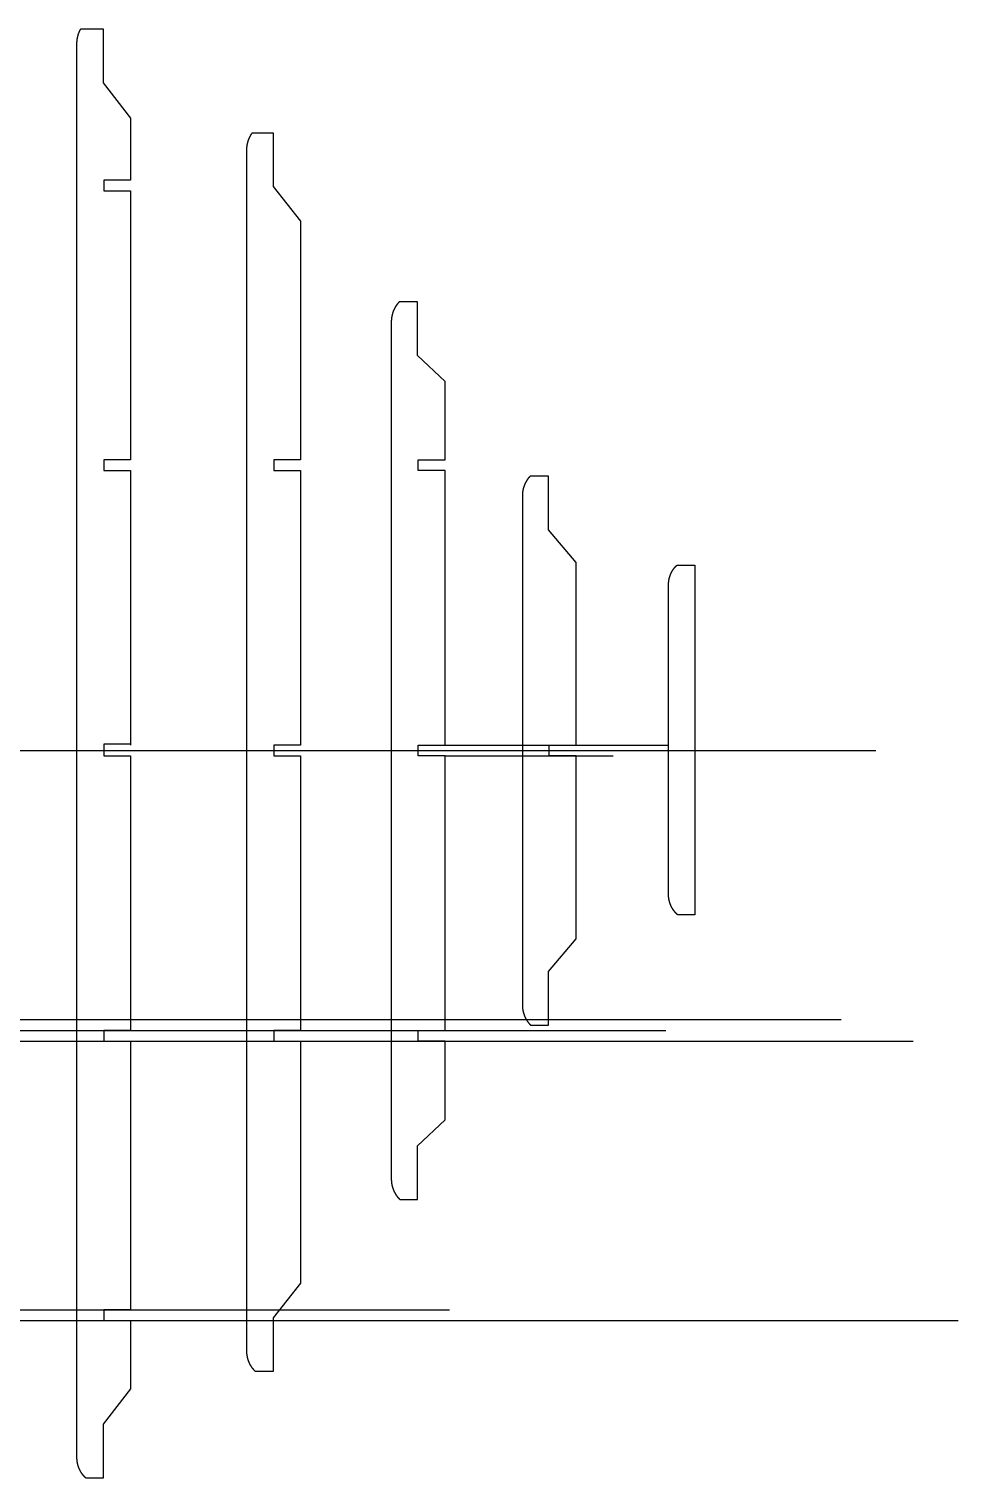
# Model space of a CAD drawing. Header units: inches. Extents: x -1514 to 1282, y -2074 to 286.
# Drawn here: x 418.3 to 452.9, y 61.8 to 115.7 of the extents above; entities that cross this region are included whole.
import ezdxf

# ---------------------------------------------------------------- set-up
doc = ezdxf.new("R2010")
doc.units = ezdxf.units.IN
doc.header["$LTSCALE"] = 0.1
doc.header["$MEASUREMENT"] = 0

msp = doc.modelspace()

# ---------------------------------------------------------------- linework, layer by layer
at = {"color": 3}
for p, q in [((433.82026, 89.04524), (442.14129, 89.04524)), ((433.82026, 88.64524), (440.08049, 88.64524)), ((369.80497, 78.83099), (448.56981, 78.83099)), ((349.78398, 78.43101), (442.04386, 78.43101)), ((349.78398, 78.03101), (451.25003, 78.03101)), ((359.30759, 68.03099), (433.98611, 68.03099)), ((359.30759, 67.63098), (452.92044, 67.63098))]:
    msp.add_line(p, q, dxfattribs=at)
msp.add_line((342.01311, 88.84523), (449.85803, 88.84523))
at = {"color": 7, "linetype": 'Continuous', "lineweight": 25}
msp.add_lwpolyline([(422.11729, 89.07487), (421.11729, 89.07487), (421.11729, 88.64524), (422.11729, 88.64524), (422.11729, 78.431), (421.11729, 78.431), (421.11729, 78.031), (422.11729, 78.031), (422.11729, 68.031), (421.11729, 68.031), (421.11729, 67.631), (422.11729, 67.631), (422.11729, 67.3999), (422.11729, 67.1688), (422.11729, 66.93771), (422.11729, 66.70661), (422.11729, 66.47552), (422.11729, 66.24442), (422.11729, 66.01333), (422.11729, 65.78223), (422.11729, 65.55113), (422.11729, 65.32004), (422.11729, 65.08894), (421.09726, 63.77667), (421.09726, 61.77667), (420.44888, 61.77667), (420.44641, 61.77892), (420.44394, 61.78119), (420.44148, 61.78347), (420.43903, 61.78576), (420.43659, 61.78805), (420.43415, 61.79036), (420.43172, 61.79268), (420.4293, 61.795), (420.42689, 61.79733), (420.42448, 61.79967), (420.42208, 61.80203), (420.41969, 61.80439), (420.41731, 61.80675), (420.41493, 61.80913), (420.41257, 61.81152), (420.41021, 61.81391), (420.40785, 61.81632), (420.40551, 61.81873), (420.40318, 61.82115), (420.40085, 61.82358), (420.39853, 61.82602), (420.39622, 61.82846), (420.39391, 61.83092), (420.39162, 61.83338), (420.38933, 61.83585), (420.38705, 61.83833), (420.38478, 61.84082), (420.38252, 61.84331), (420.38026, 61.84582), (420.37802, 61.84833), (420.37578, 61.85085), (420.37355, 61.85337), (420.37133, 61.85591), (420.36911, 61.85845), (420.36691, 61.861), (420.36471, 61.86356), (420.36253, 61.86613), (420.36035, 61.8687), (420.35818, 61.87128), (420.35601, 61.87387), (420.35386, 61.87647), (420.35172, 61.87907), (420.34958, 61.88168), (420.34745, 61.8843), (420.34533, 61.88693), (420.34322, 61.88956), (420.34112, 61.8922), (420.33903, 61.89485), (420.33695, 61.8975), (420.33487, 61.90016), (420.33281, 61.90283), (420.33075, 61.9055), (420.3287, 61.90819), (420.32666, 61.91087), (420.32463, 61.91357), (420.32261, 61.91627), (420.3206, 61.91898), (420.3186, 61.9217), (420.3166, 61.92442), (420.31462, 61.92715), (420.31264, 61.92988), (420.31068, 61.93262), (420.30872, 61.93537), (420.30677, 61.93813), (420.30484, 61.94089), (420.30291, 61.94365), (420.30099, 61.94643), (420.29908, 61.9492), (420.29718, 61.95199), (420.29529, 61.95478), (420.2934, 61.95758), (420.29153, 61.96038), (420.28967, 61.96319), (420.28782, 61.966), (420.28597, 61.96882), (420.28414, 61.97165), (420.28232, 61.97448), (420.2805, 61.97732), (420.2787, 61.98016), (420.2769, 61.98301), (420.27512, 61.98586), (420.27334, 61.98872), (420.27158, 61.99159), (420.26982, 61.99446), (420.26808, 61.99733), (420.26634, 62.00022), (420.26462, 62.0031), (420.2629, 62.00599), (420.26119, 62.00889), (420.2595, 62.01179), (420.25781, 62.01469), (420.25614, 62.01761), (420.25447, 62.02052), (420.25282, 62.02344), (420.25117, 62.02637), (420.24954, 62.0293), (420.24791, 62.03223), (420.2463, 62.03517), (420.2447, 62.03812), (420.2431, 62.04106), (420.24152, 62.04402), (420.23995, 62.04698), (420.23838, 62.04995), (420.23683, 62.05292), (420.23528, 62.0559), (420.23374, 62.05888), (420.23222, 62.06187), (420.2307, 62.06487), (420.22919, 62.06787), (420.22769, 62.07088), (420.22621, 62.07389), (420.22473, 62.07691), (420.22326, 62.07994), (420.2218, 62.08297), (420.22035, 62.086), (420.21891, 62.08904), (420.21748, 62.09209), (420.21606, 62.09514), (420.21465, 62.09819), (420.21325, 62.10125), (420.21185, 62.10432), (420.21047, 62.10739), (420.2091, 62.11046), (420.20774, 62.11355), (420.20639, 62.11663), (420.20504, 62.11972), (420.20371, 62.12282), (420.20239, 62.12592), (420.20108, 62.12902), (420.19977, 62.13213), (420.19848, 62.13524), (420.1972, 62.13836), (420.19592, 62.14148), (420.19466, 62.14461), (420.1934, 62.14774), (420.19216, 62.15087), (420.19093, 62.15401), (420.1897, 62.15716), (420.18849, 62.16031), (420.18728, 62.16346), (420.18609, 62.16661), (420.18491, 62.16977), (420.18373, 62.17294), (420.18257, 62.1761), (420.18141, 62.17928), (420.18027, 62.18245), (420.17914, 62.18563), (420.17801, 62.18881), (420.1769, 62.192), (420.17579, 62.19519), (420.1747, 62.19838), (420.17362, 62.20158), (420.17254, 62.20478), (420.17148, 62.20798), (420.17043, 62.21119), (420.16938, 62.2144), (420.16835, 62.21761), (420.16733, 62.22083), (420.16631, 62.22405), (420.16531, 62.22727), (420.16432, 62.2305), (420.16334, 62.23373), (420.16237, 62.23696), (420.1614, 62.24019), (420.16045, 62.24343), (420.15951, 62.24667), (420.15858, 62.24991), (420.15766, 62.25316), (420.15675, 62.25641), (420.15585, 62.25966), (420.15496, 62.26291), (420.15408, 62.26617), (420.15321, 62.26943), (420.15235, 62.27269), (420.1515, 62.27595), (420.15066, 62.27921), (420.14984, 62.28248), (420.14902, 62.28575), (420.14821, 62.28902), (420.14742, 62.2923), (420.14663, 62.29557), (420.14585, 62.29885), (420.14509, 62.30213), (420.14433, 62.30541), (420.14359, 62.30869), (420.14285, 62.31198), (420.14213, 62.31526), (420.14142, 62.31855), (420.14072, 62.32184), (420.14002, 62.32513), (420.13934, 62.32843), (420.13867, 62.33172), (420.13801, 62.33502), (420.13736, 62.33831), (420.13672, 62.34161), (420.13609, 62.34491), (420.13548, 62.34821), (420.13487, 62.35152), (420.13427, 62.35482), (420.13369, 62.35812), (420.13311, 62.36143), (420.13254, 62.36474), (420.13198, 62.36808), (420.13144, 62.37142), (420.1309, 62.37476), (420.13037, 62.37811), (420.12985, 62.38145), (420.12934, 62.3848), (420.12885, 62.38815), (420.12836, 62.3915), (420.12788, 62.39486), (420.12742, 62.39822), (420.12696, 62.40157), (420.12652, 62.40493), (420.12609, 62.40829), (420.12566, 62.41166), (420.12525, 62.41502), (420.12485, 62.41839), (420.12445, 62.42175), (420.12407, 62.42512), (420.1237, 62.42849), (420.12334, 62.43186), (420.12299, 62.43524), (420.12265, 62.43861), (420.12232, 62.44198), (420.122, 62.44536), (420.12169, 62.44874), (420.12139, 62.45211), (420.1211, 62.45549), (420.12083, 62.45887), (420.12056, 62.46225), (420.1203, 62.46563), (420.12006, 62.46902), (420.11982, 62.4724), (420.1196, 62.47578), (420.11938, 62.47917), (420.11918, 62.48255), (420.11898, 62.48593), (420.1188, 62.48932), (420.11863, 62.49271), (420.11847, 62.49609), (420.11831, 62.49948), (420.11817, 62.50286), (420.11804, 62.50625), (420.11792, 62.50964), (420.11781, 62.51302), (420.11771, 62.51641), (420.11762, 62.5198), (420.11754, 62.52319), (420.11748, 62.52657), (420.11742, 62.52996), (420.11737, 62.53335), (420.11733, 62.53673), (420.11731, 62.54012), (420.11729, 62.5435), (420.11729, 62.54689), (420.11729, 115.14356), (420.1173, 115.14794), (420.11732, 115.15233), (420.11737, 115.15671), (420.11743, 115.16109), (420.11751, 115.16548), (420.11761, 115.16987), (420.11773, 115.17425), (420.11786, 115.17864), (420.11801, 115.18303), (420.11818, 115.18742), (420.11837, 115.19181), (420.11857, 115.1962), (420.11879, 115.20059), (420.11904, 115.20498), (420.11929, 115.20937), (420.11957, 115.21376), (420.11986, 115.21815), (420.12017, 115.22254), (420.1205, 115.22693), (420.12085, 115.23132), (420.12121, 115.23571), (420.1216, 115.2401), (420.122, 115.24448), (420.12241, 115.24887), (420.12285, 115.25325), (420.1233, 115.25764), (420.12377, 115.26202), (420.12426, 115.2664), (420.12477, 115.27078), (420.12529, 115.27515), (420.12583, 115.27953), (420.12639, 115.2839), (420.12697, 115.28827), (420.12756, 115.29264), (420.12817, 115.29701), (420.1288, 115.30138), (420.12945, 115.30574), (420.13011, 115.3101), (420.13079, 115.31446), (420.13149, 115.31881), (420.13221, 115.32316), (420.13294, 115.32751), (420.13369, 115.33186), (420.13446, 115.3362), (420.13525, 115.34054), (420.13606, 115.34487), (420.13688, 115.34921), (420.13772, 115.35353), (420.13857, 115.35786), (420.13945, 115.36218), (420.14034, 115.3665), (420.14125, 115.37081), (420.14217, 115.37512), (420.14312, 115.37942), (420.14408, 115.38372), (420.14506, 115.38802), (420.14605, 115.39231), (420.14707, 115.3966), (420.1481, 115.40088), (420.14915, 115.40516), (420.15021, 115.40943), (420.15129, 115.4137), (420.15239, 115.41796), (420.15351, 115.42221), (420.15465, 115.42646), (420.1558, 115.43071), (420.15697, 115.43495), (420.15815, 115.43918), (420.15936, 115.44341), (420.16058, 115.44763), (420.16182, 115.45185), (420.16307, 115.45605), (420.16435, 115.46026), (420.16564, 115.46445), (420.16694, 115.46864), (420.16827, 115.47283), (420.16961, 115.477), (420.17097, 115.48117), (420.17235, 115.48534), (420.17374, 115.48949), (420.17515, 115.49364), (420.17586, 115.49571), (420.17658, 115.4978), (420.17804, 115.50197), (420.17952, 115.50614), (420.18102, 115.5103), (420.18253, 115.51446), (420.18406, 115.51861), (420.18561, 115.52276), (420.18717, 115.5269), (420.18876, 115.53103), (420.19036, 115.53516), (420.19198, 115.53928), (420.19361, 115.5434), (420.19527, 115.5475), (420.19694, 115.55161), (420.19863, 115.5557), (420.20034, 115.55979), (420.20206, 115.56387), (420.2038, 115.56794), (420.20556, 115.57201), (420.20734, 115.57607), (420.20913, 115.58012), (420.21094, 115.58417), (420.21277, 115.5882), (420.21462, 115.59223), (420.21648, 115.59625), (420.21836, 115.60027), (420.22026, 115.60427), (420.22217, 115.60827), (420.2241, 115.61226), (420.22605, 115.61624), (420.22801, 115.62021), (420.22999, 115.62417), (420.23199, 115.62812), (420.23401, 115.63207), (420.23604, 115.636), (420.23809, 115.63993), (420.24015, 115.64385), (420.24223, 115.64776), (420.24433, 115.65165), (420.24645, 115.65554), (420.24858, 115.65942), (420.25072, 115.66329), (420.25289, 115.66715), (420.25507, 115.671), (420.25727, 115.67484), (420.25948, 115.67866), (420.26171, 115.68248), (421.09726, 115.68248), (421.09726, 113.68248), (422.11729, 112.3702), (422.11729, 110.05948), (421.11729, 110.05948), (421.11729, 109.65948), (422.11729, 109.65948), (422.11729, 99.65948), (421.11729, 99.65948), (421.11729, 99.25948), (422.11729, 99.25948), (422.11729, 89.04524)], dxfattribs=at)
for points in [[(428.44172, 88.64524), (428.44172, 78.431), (427.44172, 78.431), (427.44172, 78.031), (428.44172, 78.031), (428.44172, 69.0292), (427.42168, 67.73651), (427.42168, 65.73651), (426.76728, 65.73651), (426.76483, 65.7388), (426.76239, 65.74109), (426.75996, 65.74339), (426.75754, 65.7457), (426.75512, 65.74802), (426.75271, 65.75035), (426.75031, 65.75269), (426.74792, 65.75504), (426.74553, 65.7574), (426.74316, 65.75976), (426.74079, 65.76214), (426.73843, 65.76452), (426.73607, 65.76692), (426.73373, 65.76932), (426.73139, 65.77173), (426.72906, 65.77415), (426.72673, 65.77657), (426.72442, 65.77901), (426.72211, 65.78145), (426.71982, 65.78391), (426.71753, 65.78637), (426.71524, 65.78884), (426.71297, 65.79131), (426.71071, 65.7938), (426.70845, 65.79629), (426.7062, 65.79879), (426.70396, 65.8013), (426.70173, 65.80382), (426.6995, 65.80635), (426.69729, 65.80888), (426.69508, 65.81142), (426.69288, 65.81397), (426.69069, 65.81653), (426.68851, 65.8191), (426.68633, 65.82167), (426.68417, 65.82425), (426.68201, 65.82684), (426.67986, 65.82943), (426.67772, 65.83204), (426.67559, 65.83465), (426.67347, 65.83726), (426.67136, 65.83989), (426.66925, 65.84252), (426.66716, 65.84516), (426.66507, 65.84781), (426.66299, 65.85046), (426.66092, 65.85312), (426.65886, 65.85579), (426.65681, 65.85847), (426.65477, 65.86115), (426.65273, 65.86384), (426.65071, 65.86653), (426.64869, 65.86923), (426.64668, 65.87194), (426.64469, 65.87466), (426.6427, 65.87738), (426.64072, 65.88011), (426.63875, 65.88284), (426.63678, 65.88558), (426.63483, 65.88833), (426.63289, 65.89109), (426.63095, 65.89385), (426.62903, 65.89661), (426.62711, 65.89939), (426.62521, 65.90216), (426.62331, 65.90495), (426.62142, 65.90774), (426.61955, 65.91054), (426.61768, 65.91334), (426.61582, 65.91615), (426.61397, 65.91896), (426.61213, 65.92179), (426.6103, 65.92461), (426.60848, 65.92744), (426.60667, 65.93028), (426.60486, 65.93312), (426.60307, 65.93597), (426.60129, 65.93883), (426.59952, 65.94169), (426.59775, 65.94455), (426.596, 65.94742), (426.59426, 65.9503), (426.59252, 65.95318), (426.5908, 65.95606), (426.58909, 65.95896), (426.58738, 65.96185), (426.58569, 65.96475), (426.584, 65.96766), (426.58233, 65.97057), (426.58067, 65.97349), (426.57901, 65.97641), (426.57737, 65.97933), (426.57573, 65.98226), (426.57411, 65.9852), (426.5725, 65.98814), (426.57089, 65.99108), (426.5693, 65.99403), (426.56772, 65.99698), (426.56614, 65.99994), (426.56458, 66.0029), (426.56303, 66.00587), (426.56149, 66.00884), (426.55995, 66.01182), (426.55843, 66.01481), (426.55691, 66.0178), (426.55541, 66.0208), (426.55391, 66.0238), (426.55242, 66.02681), (426.55095, 66.02982), (426.54948, 66.03284), (426.54802, 66.03587), (426.54657, 66.0389), (426.54513, 66.04193), (426.5437, 66.04497), (426.54228, 66.04802), (426.54087, 66.05107), (426.53947, 66.05412), (426.53808, 66.05718), (426.5367, 66.06025), (426.53533, 66.06332), (426.53397, 66.0664), (426.53262, 66.06948), (426.53127, 66.07256), (426.52994, 66.07565), (426.52862, 66.07875), (426.5273, 66.08185), (426.526, 66.08495), (426.52471, 66.08806), (426.52342, 66.09117), (426.52215, 66.09429), (426.52088, 66.09741), (426.51963, 66.10054), (426.51838, 66.10367), (426.51715, 66.1068), (426.51592, 66.10994), (426.51471, 66.11308), (426.5135, 66.11623), (426.5123, 66.11938), (426.51112, 66.12253), (426.50994, 66.12569), (426.50877, 66.12886), (426.50762, 66.13202), (426.50647, 66.13519), (426.50533, 66.13837), (426.5042, 66.14155), (426.50309, 66.14473), (426.50198, 66.14791), (426.50088, 66.1511), (426.49979, 66.15429), (426.49872, 66.15749), (426.49765, 66.16069), (426.49659, 66.16389), (426.49554, 66.1671), (426.4945, 66.1703), (426.49347, 66.17352), (426.49246, 66.17673), (426.49145, 66.17995), (426.49045, 66.18317), (426.48946, 66.1864), (426.48848, 66.18962), (426.48751, 66.19285), (426.48656, 66.19609), (426.48561, 66.19932), (426.48467, 66.20256), (426.48374, 66.2058), (426.48282, 66.20905), (426.48192, 66.21229), (426.48102, 66.21554), (426.48013, 66.2188), (426.47925, 66.22205), (426.47838, 66.22531), (426.47753, 66.22857), (426.47668, 66.23183), (426.47584, 66.23509), (426.47501, 66.23836), (426.4742, 66.24162), (426.47339, 66.2449), (426.47259, 66.24817), (426.47181, 66.25144), (426.47103, 66.25472), (426.47026, 66.258), (426.46951, 66.26128), (426.46876, 66.26456), (426.46803, 66.26784), (426.4673, 66.27113), (426.46659, 66.27442), (426.46588, 66.2777), (426.46519, 66.28099), (426.4645, 66.28429), (426.46383, 66.28758), (426.46317, 66.29087), (426.46251, 66.29417), (426.46187, 66.29747), (426.46124, 66.30077), (426.46061, 66.30407), (426.46, 66.30737), (426.4594, 66.31067), (426.45881, 66.31397), (426.45823, 66.31728), (426.45765, 66.32058), (426.45709, 66.32389), (426.45654, 66.3272), (426.456, 66.33051), (426.45547, 66.33384), (426.45495, 66.33719), (426.45443, 66.34053), (426.45393, 66.34388), (426.45343, 66.34722), (426.45295, 66.35057), (426.45248, 66.35392), (426.45202, 66.35728), (426.45156, 66.36063), (426.45112, 66.36399), (426.45069, 66.36735), (426.45026, 66.37071), (426.44985, 66.37407), (426.44945, 66.37743), (426.44906, 66.38079), (426.44868, 66.38416), (426.44831, 66.38753), (426.44795, 66.39089), (426.44759, 66.39426), (426.44725, 66.39763), (426.44692, 66.40101), (426.4466, 66.40438), (426.44629, 66.40775), (426.44599, 66.41113), (426.4457, 66.4145), (426.44542, 66.41788), (426.44515, 66.42125), (426.44489, 66.42463), (426.44464, 66.42801), (426.44441, 66.43139), (426.44418, 66.43477), (426.44396, 66.43815), (426.44375, 66.44153), (426.44355, 66.44491), (426.44336, 66.4483), (426.44319, 66.45168), (426.44302, 66.45506), (426.44286, 66.45845), (426.44271, 66.46183), (426.44258, 66.46521), (426.44245, 66.4686), (426.44233, 66.47198), (426.44222, 66.47537), (426.44213, 66.47875), (426.44204, 66.48213), (426.44197, 66.48552), (426.4419, 66.4889), (426.44184, 66.49229), (426.4418, 66.49567), (426.44176, 66.49905), (426.44174, 66.50244), (426.44172, 66.50582), (426.44172, 66.5092), (426.44172, 111.18125), (426.44173, 111.18656), (426.44177, 111.19188), (426.44183, 111.1972), (426.44192, 111.20252), (426.44204, 111.20784), (426.44218, 111.21316), (426.44234, 111.21848), (426.44253, 111.22381), (426.44275, 111.22913), (426.44299, 111.23445), (426.44326, 111.23978), (426.44355, 111.24511), (426.44387, 111.25043), (426.44422, 111.25576), (426.44459, 111.26108), (426.44498, 111.26641), (426.4454, 111.27173), (426.44585, 111.27705), (426.44632, 111.28237), (426.44681, 111.28769), (426.44733, 111.29301), (426.44788, 111.29833), (426.44845, 111.30364), (426.44905, 111.30896), (426.44968, 111.31427), (426.45032, 111.31958), (426.451, 111.32488), (426.4517, 111.33018), (426.45242, 111.33548), (426.45317, 111.34078), (426.45394, 111.34607), (426.45474, 111.35136), (426.45557, 111.35665), (426.45642, 111.36193), (426.4573, 111.36721), (426.4582, 111.37248), (426.45912, 111.37775), (426.46007, 111.38301), (426.46105, 111.38827), (426.46205, 111.39352), (426.46308, 111.39877), (426.46413, 111.40402), (426.46521, 111.40925), (426.46631, 111.41449), (426.46744, 111.41971), (426.46859, 111.42493), (426.46977, 111.43014), (426.47097, 111.43535), (426.4722, 111.44055), (426.47345, 111.44574), (426.47473, 111.45093), (426.47603, 111.45611), (426.47736, 111.46128), (426.47871, 111.46644), (426.48009, 111.47159), (426.48149, 111.47674), (426.48292, 111.48188), (426.48437, 111.48701), (426.48585, 111.49213), (426.48735, 111.49725), (426.48888, 111.50235), (426.49043, 111.50744), (426.49201, 111.51253), (426.49361, 111.51761), (426.49524, 111.52267), (426.49689, 111.52773), (426.49857, 111.53277), (426.50027, 111.53781), (426.502, 111.54283), (426.50376, 111.54787), (426.50554, 111.55289), (426.50735, 111.55791), (426.50919, 111.56291), (426.51105, 111.56792), (426.51294, 111.57291), (426.51485, 111.57789), (426.51679, 111.58287), (426.51876, 111.58784), (426.52075, 111.5928), (426.52277, 111.59775), (426.52481, 111.60269), (426.52688, 111.60763), (426.52897, 111.61255), (426.53109, 111.61746), (426.53324, 111.62237), (426.53541, 111.62726), (426.5376, 111.63214), (426.53982, 111.63702), (426.54207, 111.64188), (426.54434, 111.64673), (426.54663, 111.65157), (426.54895, 111.6564), (426.5513, 111.66122), (426.55367, 111.66602), (426.55606, 111.67082), (426.55848, 111.6756), (426.56092, 111.68037), (426.56339, 111.68512), (426.56588, 111.68987), (426.56839, 111.6946), (426.57093, 111.69932), (426.5735, 111.70402), (426.57609, 111.70871), (426.5787, 111.71339), (426.58133, 111.71805), (426.58399, 111.7227), (426.58668, 111.72734), (426.58938, 111.73196), (426.59211, 111.73656), (426.59487, 111.74115), (426.59764, 111.74573), (426.60045, 111.75029), (426.60327, 111.75483), (426.60612, 111.75936), (426.60899, 111.76387), (426.61188, 111.76837), (426.6148, 111.77285), (426.61774, 111.77731), (426.6207, 111.78176), (426.62369, 111.78619), (426.6267, 111.7906), (426.62973, 111.795), (426.63278, 111.79937), (426.63586, 111.80373), (426.63895, 111.80807), (426.64208, 111.8124), (426.64522, 111.8167), (426.64838, 111.82099), (427.42168, 111.82099), (427.42168, 109.82099), (428.44172, 108.5283), (428.44172, 99.65948), (427.44172, 99.65948), (427.44172, 99.25948), (428.44172, 99.25948), (428.44172, 89.04524), (427.44172, 89.04524), (427.44172, 88.64524)], [(432.82026, 88.64524), (432.82026, 89.04524), (433.82026, 89.04524), (433.82026, 99.25948), (432.82026, 99.25948), (432.82026, 99.65948), (433.82026, 99.65948), (433.82026, 102.5735), (432.8002, 103.53082), (432.8002, 105.53082), (432.11814, 105.53082), (432.11588, 105.52855), (432.11363, 105.52627), (432.11139, 105.52398), (432.10915, 105.52168), (432.10693, 105.51938), (432.10471, 105.51707), (432.10249, 105.51475), (432.10029, 105.51242), (432.09809, 105.51008), (432.0959, 105.50774), (432.09372, 105.50538), (432.09154, 105.50302), (432.08937, 105.50065), (432.08721, 105.49828), (432.08506, 105.49589), (432.08292, 105.4935), (432.08078, 105.4911), (432.07865, 105.4887), (432.07653, 105.48628), (432.07441, 105.48386), (432.0723, 105.48143), (432.07021, 105.47899), (432.06811, 105.47655), (432.06603, 105.4741), (432.06395, 105.47164), (432.06189, 105.46918), (432.05983, 105.4667), (432.05777, 105.46422), (432.05573, 105.46174), (432.05369, 105.45924), (432.05166, 105.45674), (432.04964, 105.45423), (432.04763, 105.45172), (432.04563, 105.4492), (432.04363, 105.44667), (432.04164, 105.44413), (432.03966, 105.44159), (432.03769, 105.43904), (432.03572, 105.43649), (432.03377, 105.43393), (432.03182, 105.43136), (432.02988, 105.42878), (432.02795, 105.4262), (432.02602, 105.42361), (432.02411, 105.42102), (432.0222, 105.41842), (432.0203, 105.41581), (432.01841, 105.4132), (432.01653, 105.41058), (432.01465, 105.40796), (432.01279, 105.40533), (432.01093, 105.40269), (432.00908, 105.40005), (432.00724, 105.3974), (432.00541, 105.39474), (432.00358, 105.39208), (432.00177, 105.38942), (431.99996, 105.38675), (431.99816, 105.38407), (431.99637, 105.38139), (431.99459, 105.3787), (431.99282, 105.376), (431.99106, 105.3733), (431.9893, 105.3706), (431.98755, 105.36789), (431.98582, 105.36517), (431.98409, 105.36245), (431.98237, 105.35972), (431.98065, 105.35699), (431.97895, 105.35425), (431.97726, 105.35151), (431.97557, 105.34876), (431.9739, 105.34601), (431.97223, 105.34325), (431.97057, 105.34049), (431.96892, 105.33772), (431.96728, 105.33495), (431.96565, 105.33217), (431.96402, 105.32939), (431.96241, 105.3266), (431.9608, 105.32381), (431.95921, 105.32102), (431.95762, 105.31822), (431.95604, 105.31541), (431.95447, 105.3126), (431.95291, 105.30979), (431.95136, 105.30697), (431.94982, 105.30415), (431.94829, 105.30132), (431.94677, 105.29849), (431.94525, 105.29565), (431.94375, 105.29281), (431.94225, 105.28997), (431.94077, 105.28712), (431.93929, 105.28427), (431.93782, 105.28141), (431.93636, 105.27855), (431.93492, 105.27569), (431.93348, 105.27282), (431.93205, 105.26995), (431.93063, 105.26707), (431.92922, 105.26419), (431.92781, 105.26131), (431.92642, 105.25842), (431.92504, 105.25553), (431.92367, 105.25264), (431.9223, 105.24974), (431.92095, 105.24683), (431.9196, 105.24392), (431.91826, 105.24101), (431.91693, 105.23808), (431.91561, 105.23516), (431.9143, 105.23223), (431.91299, 105.22929), (431.9117, 105.22635), (431.91041, 105.22341), (431.90914, 105.22046), (431.90787, 105.21751), (431.90661, 105.21455), (431.90536, 105.21159), (431.90412, 105.20862), (431.90289, 105.20565), (431.90045, 105.1997), (431.89805, 105.19373), (431.89568, 105.18774), (431.89335, 105.18174), (431.89106, 105.17572), (431.8888, 105.16969), (431.88658, 105.16364), (431.88439, 105.15757), (431.88224, 105.1515), (431.88012, 105.1454), (431.87805, 105.1393), (431.876, 105.13318), (431.874, 105.12705), (431.87203, 105.12091), (431.8701, 105.11475), (431.8682, 105.10858), (431.86634, 105.1024), (431.86452, 105.09621), (431.86273, 105.09001), (431.86098, 105.0838), (431.85926, 105.07758), (431.85758, 105.07135), (431.85594, 105.0651), (431.85434, 105.05885), (431.85277, 105.05259), (431.85124, 105.04633), (431.84975, 105.04005), (431.84829, 105.03377), (431.84687, 105.02748), (431.84548, 105.02118), (431.84414, 105.01487), (431.84283, 105.00856), (431.84156, 105.00224), (431.84032, 104.99592), (431.83912, 104.98959), (431.83796, 104.98326), (431.83684, 104.97692), (431.83575, 104.97058), (431.8347, 104.96423), (431.83369, 104.95788), (431.83272, 104.95153), (431.83178, 104.94517), (431.83088, 104.93881), (431.83002, 104.93245), (431.82919, 104.92609), (431.82879, 104.9229), (431.8284, 104.91968), (431.82764, 104.91324), (431.82692, 104.9068), (431.82624, 104.90036), (431.82559, 104.8939), (431.82498, 104.88745), (431.82441, 104.88099), (431.82388, 104.87452), (431.82338, 104.86806), (431.82292, 104.86159), (431.82249, 104.85511), (431.8221, 104.84864), (431.82175, 104.84216), (431.82144, 104.83568), (431.82116, 104.8292), (431.82092, 104.82272), (431.82072, 104.81624), (431.82056, 104.80976), (431.82043, 104.80328), (431.82034, 104.79679), (431.82028, 104.79031), (431.82026, 104.78383), (431.82026, 72.90662), (431.82027, 72.90327), (431.82028, 72.89992), (431.82031, 72.89657), (431.82034, 72.89322), (431.82038, 72.88987), (431.82044, 72.88652), (431.8205, 72.88317), (431.82058, 72.87982), (431.82066, 72.87647), (431.82075, 72.87312), (431.82086, 72.86977), (431.82097, 72.86642), (431.82109, 72.86307), (431.82123, 72.85972), (431.82137, 72.85637), (431.82152, 72.85302), (431.82169, 72.84967), (431.82186, 72.84632), (431.82204, 72.84297), (431.82223, 72.83963), (431.82244, 72.83628), (431.82265, 72.83293), (431.82287, 72.82959), (431.8231, 72.82624), (431.82334, 72.82289), (431.82359, 72.81955), (431.82386, 72.81621), (431.82413, 72.81286), (431.82441, 72.80952), (431.8247, 72.80618), (431.825, 72.80284), (431.82531, 72.7995), (431.82563, 72.79616), (431.82596, 72.79283), (431.8263, 72.78949), (431.82666, 72.78616), (431.82702, 72.78282), (431.82739, 72.77949), (431.82777, 72.77616), (431.82816, 72.77283), (431.82856, 72.7695), (431.82897, 72.76618), (431.82939, 72.76285), (431.82982, 72.75953), (431.83026, 72.75621), (431.83071, 72.75288), (431.83117, 72.74957), (431.83164, 72.74625), (431.83212, 72.74293), (431.8326, 72.73962), (431.8331, 72.73631), (431.83336, 72.73465), (431.83361, 72.73301), (431.83413, 72.72973), (431.83465, 72.72645), (431.83519, 72.72317), (431.83573, 72.7199), (431.83629, 72.71662), (431.83685, 72.71335), (431.83743, 72.71007), (431.83801, 72.7068), (431.83861, 72.70353), (431.83921, 72.70026), (431.83983, 72.69699), (431.84045, 72.69373), (431.84109, 72.69046), (431.84173, 72.68719), (431.84239, 72.68393), (431.84306, 72.68067), (431.84373, 72.67741), (431.84442, 72.67415), (431.84511, 72.67089), (431.84582, 72.66764), (431.84653, 72.66438), (431.84726, 72.66113), (431.84799, 72.65788), (431.84874, 72.65463), (431.8495, 72.65138), (431.85026, 72.64814), (431.85104, 72.64489), (431.85182, 72.64165), (431.85262, 72.63841), (431.85342, 72.63518), (431.85424, 72.63194), (431.85506, 72.62871), (431.8559, 72.62548), (431.85674, 72.62225), (431.85759, 72.61903), (431.85846, 72.6158), (431.85933, 72.61258), (431.86022, 72.60936), (431.86111, 72.60615), (431.86201, 72.60293), (431.86293, 72.59972), (431.86385, 72.59652), (431.86478, 72.59331), (431.86573, 72.59011), (431.86668, 72.58691), (431.86764, 72.58371), (431.86861, 72.58052), (431.8696, 72.57733), (431.87059, 72.57414), (431.87159, 72.57095), (431.8726, 72.56777), (431.87362, 72.56459), (431.87465, 72.56142), (431.87569, 72.55824), (431.87674, 72.55508), (431.8778, 72.55191), (431.87887, 72.54875), (431.87995, 72.54559), (431.88104, 72.54243), (431.88214, 72.53928), (431.88325, 72.53613), (431.88437, 72.53299), (431.88549, 72.52985), (431.88663, 72.52671), (431.88778, 72.52358), (431.88894, 72.52045), (431.8901, 72.51732), (431.89128, 72.5142), (431.89246, 72.51108), (431.89366, 72.50797), (431.89486, 72.50486), (431.89608, 72.50176), (431.8973, 72.49865), (431.89854, 72.49556), (431.89978, 72.49246), (431.90103, 72.48937), (431.90229, 72.48629), (431.90357, 72.48321), (431.90485, 72.48014), (431.90614, 72.47706), (431.90744, 72.474), (431.90875, 72.47094), (431.91007, 72.46788), (431.9114, 72.46483), (431.91274, 72.46178), (431.91409, 72.45874), (431.91544, 72.4557), (431.91681, 72.45266), (431.91819, 72.44964), (431.91957, 72.44661), (431.92097, 72.44359), (431.92237, 72.44058), (431.92379, 72.43757), (431.92521, 72.43457), (431.92665, 72.43157), (431.92809, 72.42858), (431.92954, 72.42559), (431.931, 72.42261), (431.93247, 72.41963), (431.93395, 72.41666), (431.93544, 72.4137), (431.93694, 72.41074), (431.93845, 72.40779), (431.93997, 72.40484), (431.94149, 72.4019), (431.94303, 72.39896), (431.94458, 72.39602), (431.94614, 72.39309), (431.9477, 72.39017), (431.94928, 72.38725), (431.95087, 72.38433), (431.95247, 72.38142), (431.95407, 72.37851), (431.95569, 72.37561), (431.95732, 72.37271), (431.95896, 72.36982), (431.9606, 72.36693), (431.96226, 72.36405), (431.96393, 72.36117), (431.9656, 72.35829), (431.96729, 72.35542), (431.96899, 72.35256), (431.97069, 72.3497), (431.97241, 72.34685), (431.97413, 72.344), (431.97587, 72.34115), (431.97761, 72.33832), (431.97937, 72.33548), (431.98113, 72.33266), (431.9829, 72.32983), (431.98468, 72.32702), (431.98648, 72.32421), (431.98828, 72.3214), (431.99009, 72.3186), (431.99191, 72.31581), (431.99374, 72.31302), (431.99558, 72.31024), (431.99742, 72.30746), (431.99928, 72.30469), (432.00115, 72.30193), (432.00302, 72.29917), (432.00491, 72.29641), (432.0068, 72.29367), (432.00871, 72.29093), (432.01062, 72.28819), (432.01254, 72.28546), (432.01447, 72.28274), (432.01641, 72.28003), (432.01836, 72.27732), (432.02032, 72.27462), (432.02228, 72.27192), (432.02426, 72.26923), (432.02624, 72.26655), (432.02824, 72.26387), (432.03024, 72.2612), (432.03225, 72.25854), (432.03427, 72.25588), (432.0363, 72.25323), (432.03834, 72.25059), (432.04038, 72.24796), (432.04244, 72.24533), (432.0445, 72.24271), (432.04657, 72.24009), (432.04865, 72.23749), (432.05074, 72.23489), (432.05284, 72.23229), (432.05495, 72.22971), (432.05706, 72.22713), (432.05919, 72.22456), (432.06132, 72.222), (432.06346, 72.21944), (432.06561, 72.21689), (432.06777, 72.21435), (432.06993, 72.21182), (432.07211, 72.2093), (432.07429, 72.20678), (432.07648, 72.20427), (432.07868, 72.20177), (432.08088, 72.19927), (432.0831, 72.19679), (432.08532, 72.19431), (432.08755, 72.19184), (432.08979, 72.18938), (432.09204, 72.18693), (432.0943, 72.18448), (432.09656, 72.18204), (432.09883, 72.17962), (432.10111, 72.1772), (432.1034, 72.17478), (432.1057, 72.17238), (432.108, 72.16999), (432.11031, 72.1676), (432.11263, 72.16522), (432.11496, 72.16285), (432.11729, 72.16049), (432.11964, 72.15814), (432.12199, 72.1558), (432.12435, 72.15346), (432.12671, 72.15114), (432.12908, 72.14882), (432.13147, 72.14652), (432.13386, 72.14422), (432.13625, 72.14193), (432.13866, 72.13965), (432.8002, 72.13965), (432.8002, 74.13965), (433.82026, 75.09697), (433.82026, 78.031), (432.82026, 78.031), (432.82026, 78.431), (433.82026, 78.431), (433.82026, 88.64524)], [(438.69957, 88.64523), (437.69957, 88.64523), (437.69957, 89.04524), (438.69957, 89.04523), (438.69957, 95.83601), (437.67943, 97.04868), (437.67943, 99.04868), (436.99258, 99.04868), (436.99036, 99.04644), (436.98814, 99.04418), (436.98593, 99.04191), (436.98373, 99.03964), (436.98153, 99.03736), (436.97935, 99.03507), (436.97717, 99.03277), (436.97499, 99.03047), (436.97283, 99.02815), (436.97067, 99.02583), (436.96852, 99.0235), (436.96638, 99.02117), (436.96424, 99.01882), (436.96211, 99.01647), (436.95999, 99.01411), (436.95788, 99.01175), (436.95577, 99.00937), (436.95367, 99.00699), (436.95158, 99.0046), (436.9495, 99.00221), (436.94742, 98.9998), (436.94536, 98.99739), (436.94329, 98.99497), (436.94124, 98.99255), (436.9392, 98.99011), (436.93716, 98.98767), (436.93513, 98.98523), (436.93311, 98.98277), (436.9311, 98.98031), (436.92909, 98.97784), (436.92709, 98.97537), (436.9251, 98.97289), (436.92312, 98.9704), (436.92114, 98.96791), (436.91918, 98.9654), (436.91722, 98.9629), (436.91527, 98.96038), (436.91332, 98.95786), (436.91139, 98.95533), (436.90946, 98.9528), (436.90754, 98.95026), (436.90563, 98.94771), (436.90373, 98.94516), (436.90184, 98.9426), (436.89995, 98.94003), (436.89807, 98.93746), (436.8962, 98.93488), (436.89434, 98.9323), (436.89249, 98.92971), (436.89064, 98.92711), (436.8888, 98.92451), (436.88697, 98.9219), (436.88515, 98.91928), (436.88334, 98.91666), (436.88154, 98.91404), (436.87974, 98.91141), (436.87796, 98.90877), (436.87618, 98.90613), (436.87441, 98.90348), (436.87264, 98.90082), (436.87089, 98.89816), (436.86915, 98.8955), (436.86741, 98.89283), (436.86568, 98.89015), (436.86396, 98.88747), (436.86225, 98.88479), (436.86055, 98.88209), (436.85886, 98.8794), (436.85717, 98.87669), (436.85549, 98.87399), (436.85383, 98.87128), (436.85217, 98.86856), (436.85052, 98.86584), (436.84888, 98.86311), (436.84724, 98.86038), (436.84562, 98.85764), (436.844, 98.8549), (436.8424, 98.85215), (436.8408, 98.8494), (436.83921, 98.84665), (436.83763, 98.84388), (436.83606, 98.84112), (436.8345, 98.83835), (436.83295, 98.83558), (436.8314, 98.8328), (436.82987, 98.83002), (436.82834, 98.82723), (436.82683, 98.82444), (436.82532, 98.82164), (436.82382, 98.81884), (436.82233, 98.81604), (436.82085, 98.81323), (436.81938, 98.81042), (436.81792, 98.8076), (436.81647, 98.80478), (436.81502, 98.80196), (436.81359, 98.79913), (436.81216, 98.7963), (436.81075, 98.79346), (436.80934, 98.79062), (436.80794, 98.78778), (436.80656, 98.78493), (436.80518, 98.78208), (436.80381, 98.77923), (436.80245, 98.77637), (436.8011, 98.77351), (436.79976, 98.77065), (436.79842, 98.76777), (436.7971, 98.76489), (436.79578, 98.76201), (436.79447, 98.75912), (436.79317, 98.75623), (436.79188, 98.75333), (436.7906, 98.75043), (436.78933, 98.74753), (436.78807, 98.74462), (436.78681, 98.7417), (436.78557, 98.73878), (436.78433, 98.73586), (436.7831, 98.73293), (436.78067, 98.72706), (436.77827, 98.72118), (436.77591, 98.71528), (436.77359, 98.70936), (436.7713, 98.70342), (436.76904, 98.69748), (436.76682, 98.69151), (436.76464, 98.68553), (436.76249, 98.67954), (436.76038, 98.67353), (436.7583, 98.66751), (436.75626, 98.66148), (436.75426, 98.65543), (436.75229, 98.64938), (436.75035, 98.6433), (436.74845, 98.63722), (436.74659, 98.63113), (436.74476, 98.62502), (436.74297, 98.6189), (436.74122, 98.61277), (436.7395, 98.60663), (436.73782, 98.60049), (436.73617, 98.59433), (436.73456, 98.58816), (436.73298, 98.58198), (436.73144, 98.5758), (436.72994, 98.56961), (436.72848, 98.56341), (436.72705, 98.5572), (436.72565, 98.55098), (436.72429, 98.54476), (436.72297, 98.53853), (436.72169, 98.53229), (436.72044, 98.52605), (436.71923, 98.5198), (436.71805, 98.51355), (436.71691, 98.50729), (436.71581, 98.50103), (436.71475, 98.49476), (436.71372, 98.48849), (436.71273, 98.48222), (436.71177, 98.47594), (436.71085, 98.46966), (436.70997, 98.46338), (436.70912, 98.45709), (436.70832, 98.45081), (436.70793, 98.44766), (436.70773, 98.44608), (436.70754, 98.44449), (436.7068, 98.43813), (436.70609, 98.43177), (436.70542, 98.4254), (436.70479, 98.41903), (436.70419, 98.41265), (436.70363, 98.40627), (436.70311, 98.39989), (436.70262, 98.3935), (436.70217, 98.38711), (436.70175, 98.38072), (436.70137, 98.37432), (436.70103, 98.36792), (436.70072, 98.36152), (436.70045, 98.35512), (436.70022, 98.34872), (436.70002, 98.34232), (436.69986, 98.33592), (436.69973, 98.32952), (436.69964, 98.32311), (436.69959, 98.31671), (436.69957, 98.31031), (436.69957, 79.38014), (436.69959, 79.37352), (436.69965, 79.3669), (436.69974, 79.36028), (436.69988, 79.35366), (436.70005, 79.34704), (436.70026, 79.34042), (436.70052, 79.3338), (436.70081, 79.32718), (436.70113, 79.32056), (436.7015, 79.31394), (436.7017, 79.31064), (436.70191, 79.30733), (436.70212, 79.30402), (436.70235, 79.30072), (436.70259, 79.29741), (436.70284, 79.29411), (436.70309, 79.2908), (436.70336, 79.2875), (436.70363, 79.2842), (436.70392, 79.2809), (436.70421, 79.2776), (436.70452, 79.2743), (436.70483, 79.271), (436.70516, 79.2677), (436.70549, 79.26441), (436.70584, 79.26111), (436.70619, 79.25782), (436.70655, 79.25452), (436.70693, 79.25123), (436.70731, 79.24794), (436.7077, 79.24465), (436.7081, 79.24137), (436.70851, 79.23808), (436.70894, 79.2348), (436.70937, 79.23151), (436.70981, 79.22823), (436.71026, 79.22495), (436.71072, 79.22167), (436.71119, 79.2184), (436.71167, 79.21512), (436.71216, 79.21185), (436.71241, 79.21022), (436.71266, 79.2086), (436.71316, 79.20536), (436.71368, 79.20212), (436.7142, 79.19888), (436.71474, 79.19564), (436.71528, 79.1924), (436.71584, 79.18917), (436.7164, 79.18593), (436.71698, 79.1827), (436.71756, 79.17946), (436.71816, 79.17623), (436.71876, 79.173), (436.71937, 79.16977), (436.72, 79.16654), (436.72063, 79.16332), (436.72128, 79.16009), (436.72193, 79.15687), (436.72259, 79.15364), (436.72327, 79.15042), (436.72395, 79.1472), (436.72464, 79.14399), (436.72534, 79.14077), (436.72606, 79.13755), (436.72678, 79.13434), (436.72751, 79.13113), (436.72825, 79.12792), (436.729, 79.12471), (436.72976, 79.12151), (436.73054, 79.1183), (436.73132, 79.1151), (436.73211, 79.1119), (436.73291, 79.1087), (436.73372, 79.10551), (436.73454, 79.10232), (436.73537, 79.09912), (436.73621, 79.09594), (436.73706, 79.09275), (436.73791, 79.08957), (436.73878, 79.08638), (436.73966, 79.0832), (436.74055, 79.08003), (436.74145, 79.07685), (436.74235, 79.07368), (436.74327, 79.07051), (436.7442, 79.06735), (436.74513, 79.06419), (436.74608, 79.06103), (436.74703, 79.05787), (436.748, 79.05471), (436.74897, 79.05156), (436.74996, 79.04841), (436.75095, 79.04527), (436.75196, 79.04213), (436.75297, 79.03899), (436.75399, 79.03585), (436.75502, 79.03272), (436.75607, 79.02959), (436.75712, 79.02646), (436.75818, 79.02334), (436.75925, 79.02022), (436.76033, 79.0171), (436.76142, 79.01399), (436.76252, 79.01088), (436.76363, 79.00778), (436.76475, 79.00467), (436.76587, 79.00158), (436.76701, 78.99848), (436.76816, 78.99539), (436.76932, 78.99231), (436.77048, 78.98922), (436.77166, 78.98614), (436.77284, 78.98307), (436.77404, 78.98), (436.77524, 78.97693), (436.77645, 78.97387), (436.77768, 78.97081), (436.77891, 78.96776), (436.78015, 78.96471), (436.7814, 78.96166), (436.78266, 78.95862), (436.78393, 78.95559), (436.78521, 78.95255), (436.7865, 78.94953), (436.7878, 78.9465), (436.78911, 78.94348), (436.79042, 78.94047), (436.79175, 78.93746), (436.79309, 78.93446), (436.79443, 78.93146), (436.79579, 78.92846), (436.79715, 78.92547), (436.79852, 78.92249), (436.79991, 78.91951), (436.8013, 78.91653), (436.8027, 78.91356), (436.80411, 78.9106), (436.80553, 78.90764), (436.80696, 78.90468), (436.8084, 78.90174), (436.80985, 78.89879), (436.8113, 78.89585), (436.81277, 78.89292), (436.81424, 78.88999), (436.81573, 78.88708), (436.81722, 78.88416), (436.81873, 78.88125), (436.82024, 78.87834), (436.82176, 78.87544), (436.8233, 78.87254), (436.82484, 78.86965), (436.82639, 78.86676), (436.82796, 78.86388), (436.82953, 78.861), (436.83111, 78.85812), (436.83271, 78.85525), (436.83431, 78.85238), (436.83592, 78.84952), (436.83754, 78.84666), (436.83917, 78.84381), (436.84082, 78.84096), (436.84247, 78.83812), (436.84413, 78.83528), (436.8458, 78.83245), (436.84748, 78.82962), (436.84917, 78.8268), (436.85087, 78.82398), (436.85258, 78.82117), (436.85429, 78.81836), (436.85602, 78.81556), (436.85776, 78.81276), (436.85951, 78.80997), (436.86126, 78.80718), (436.86303, 78.8044), (436.8648, 78.80163), (436.86659, 78.79886), (436.86838, 78.7961), (436.87018, 78.79334), (436.87199, 78.79058), (436.87381, 78.78784), (436.87564, 78.7851), (436.87748, 78.78236), (436.87933, 78.77963), (436.88119, 78.77691), (436.88305, 78.77419), (436.88493, 78.77148), (436.88681, 78.76877), (436.88871, 78.76607), (436.89061, 78.76338), (436.89252, 78.7607), (436.89444, 78.75801), (436.89637, 78.75534), (436.89831, 78.75267), (436.90026, 78.75001), (436.90221, 78.74736), (436.90418, 78.74471), (436.90615, 78.74207), (436.90813, 78.73943), (436.91012, 78.73681), (436.91212, 78.73418), (436.91413, 78.73157), (436.91615, 78.72896), (436.91817, 78.72636), (436.92021, 78.72377), (436.92225, 78.72118), (436.9243, 78.7186), (436.92636, 78.71603), (436.92843, 78.71346), (436.9305, 78.7109), (436.93259, 78.70835), (436.93468, 78.70581), (436.93678, 78.70327), (436.93889, 78.70074), (436.94101, 78.69822), (436.94314, 78.69571), (436.94527, 78.6932), (436.94742, 78.6907), (436.94957, 78.68821), (436.95173, 78.68573), (436.9539, 78.68325), (436.95607, 78.68078), (436.95825, 78.67832), (436.96045, 78.67587), (436.96265, 78.67343), (436.96486, 78.67099), (436.96707, 78.66856), (436.9693, 78.66614), (436.97153, 78.66373), (436.97377, 78.66133), (436.97602, 78.65893), (436.97827, 78.65654), (436.98054, 78.65416), (436.98281, 78.65179), (436.98509, 78.64943), (436.98737, 78.64708), (436.98967, 78.64473), (436.99197, 78.6424), (436.99428, 78.64007), (436.9966, 78.63775), (436.99893, 78.63544), (437.00126, 78.63314), (437.0036, 78.63084), (437.00595, 78.62856), (437.0083, 78.62629), (437.01067, 78.62402), (437.01304, 78.62176), (437.67943, 78.62176), (437.67943, 80.62176), (438.69957, 81.83444)], [(442.14129, 83.49421), (442.14129, 94.9963), (442.14129, 94.99952), (442.14131, 95.00275), (442.14133, 95.00598), (442.14137, 95.00921), (442.14141, 95.01244), (442.14147, 95.01567), (442.14153, 95.0189), (442.14161, 95.02213), (442.14169, 95.02537), (442.14178, 95.0286), (442.14189, 95.03183), (442.142, 95.03507), (442.14213, 95.0383), (442.14226, 95.04153), (442.1424, 95.04477), (442.14256, 95.048), (442.14272, 95.05124), (442.1429, 95.05447), (442.14308, 95.05771), (442.14327, 95.06094), (442.14348, 95.06418), (442.14369, 95.06741), (442.14391, 95.07064), (442.14415, 95.07388), (442.14439, 95.07711), (442.14464, 95.08034), (442.1449, 95.08358), (442.14518, 95.08681), (442.14546, 95.09004), (442.14575, 95.09327), (442.14605, 95.09651), (442.14636, 95.09974), (442.14669, 95.10297), (442.14702, 95.10619), (442.14736, 95.10942), (442.14771, 95.11265), (442.14807, 95.11588), (442.14844, 95.1191), (442.14883, 95.12233), (442.14922, 95.12555), (442.14962, 95.12878), (442.15003, 95.132), (442.15045, 95.13522), (442.15088, 95.13844), (442.15132, 95.14166), (442.15177, 95.14487), (442.15223, 95.14809), (442.1527, 95.15131), (442.15318, 95.15452), (442.15367, 95.15773), (442.15417, 95.16094), (442.15468, 95.16415), (442.15519, 95.16736), (442.15572, 95.17056), (442.15626, 95.17377), (442.15681, 95.17697), (442.15737, 95.18017), (442.15794, 95.18337), (442.15851, 95.18656), (442.1591, 95.18976), (442.1597, 95.19295), (442.16031, 95.19614), (442.16092, 95.19933), (442.16155, 95.20252), (442.16219, 95.2057), (442.16283, 95.20889), (442.16349, 95.21207), (442.16415, 95.21525), (442.16483, 95.21842), (442.16551, 95.22159), (442.16621, 95.22477), (442.16692, 95.22793), (442.16763, 95.2311), (442.16835, 95.23426), (442.16909, 95.23742), (442.16983, 95.24058), (442.17059, 95.24374), (442.17135, 95.24689), (442.17212, 95.25004), (442.17291, 95.25319), (442.1737, 95.25633), (442.1745, 95.25947), (442.17532, 95.26261), (442.17614, 95.26575), (442.17697, 95.26888), (442.17781, 95.27201), (442.17866, 95.27514), (442.17952, 95.27826), (442.1804, 95.28138), (442.18128, 95.28449), (442.18217, 95.28761), (442.18307, 95.29072), (442.18398, 95.29382), (442.1849, 95.29693), (442.18583, 95.30003), (442.18676, 95.30312), (442.18771, 95.30621), (442.18867, 95.3093), (442.18964, 95.31239), (442.19062, 95.31547), (442.19161, 95.31854), (442.1926, 95.32162), (442.19361, 95.32469), (442.19463, 95.32775), (442.19565, 95.33081), (442.19669, 95.33387), (442.19774, 95.33692), (442.19879, 95.33997), (442.19986, 95.34301), (442.20093, 95.34605), (442.20202, 95.34909), (442.20311, 95.35212), (442.20422, 95.35516), (442.20533, 95.35818), (442.20646, 95.36121), (442.20759, 95.36423), (442.20874, 95.36725), (442.2099, 95.37027), (442.21106, 95.37329), (442.21224, 95.3763), (442.21343, 95.37931), (442.21462, 95.38231), (442.21583, 95.38531), (442.21705, 95.38831), (442.21827, 95.3913), (442.21951, 95.3943), (442.22076, 95.39728), (442.22201, 95.40027), (442.22328, 95.40325), (442.22456, 95.40623), (442.22584, 95.4092), (442.22714, 95.41217), (442.22845, 95.41514), (442.22976, 95.4181), (442.23109, 95.42106), (442.23242, 95.42401), (442.23377, 95.42696), (442.23512, 95.42991), (442.23649, 95.43285), (442.23786, 95.43579), (442.23924, 95.43873), (442.24064, 95.44166), (442.24204, 95.44458), (442.24345, 95.44751), (442.24487, 95.45042), (442.24631, 95.45334), (442.24775, 95.45625), (442.2492, 95.45915), (442.25066, 95.46205), (442.25213, 95.46494), (442.25361, 95.46784), (442.25509, 95.47072), (442.25659, 95.4736), (442.2581, 95.47648), (442.25962, 95.47935), (442.26114, 95.48222), (442.26268, 95.48508), (442.26422, 95.48794), (442.26578, 95.49079), (442.26734, 95.49363), (442.26891, 95.49648), (442.27049, 95.49931), (442.27208, 95.50214), (442.27368, 95.50497), (442.27529, 95.50779), (442.27691, 95.51061), (442.27854, 95.51342), (442.28018, 95.51622), (442.28182, 95.51902), (442.28348, 95.52181), (442.28514, 95.5246), (442.28681, 95.52738), (442.28849, 95.53016), (442.29018, 95.53293), (442.29188, 95.5357), (442.29359, 95.53846), (442.29531, 95.54121), (442.29704, 95.54396), (442.29877, 95.5467), (442.30052, 95.54943), (442.30227, 95.55216), (442.30403, 95.55489), (442.3058, 95.5576), (442.30758, 95.56031), (442.30937, 95.56302), (442.31117, 95.56572), (442.31297, 95.56841), (442.31479, 95.57109), (442.31661, 95.57377), (442.31844, 95.57644), (442.32028, 95.57911), (442.32213, 95.58177), (442.32399, 95.58442), (442.32586, 95.58707), (442.32773, 95.58971), (442.32961, 95.59234), (442.33151, 95.59496), (442.33341, 95.59758), (442.33532, 95.60019), (442.33723, 95.6028), (442.33916, 95.60539), (442.34109, 95.60798), (442.34304, 95.61057), (442.34499, 95.61314), (442.34695, 95.61571), (442.34891, 95.61827), (442.35089, 95.62083), (442.35287, 95.62337), (442.35487, 95.62591), (442.35687, 95.62844), (442.35888, 95.63097), (442.36089, 95.63348), (442.36292, 95.63599), (442.36495, 95.63849), (442.36597, 95.63974), (442.367, 95.64099), (442.36908, 95.64351), (442.37117, 95.64603), (442.37326, 95.64853), (442.37537, 95.65103), (442.37748, 95.65353), (442.3796, 95.65601), (442.38173, 95.65849), (442.38388, 95.66096), (442.38602, 95.66343), (442.38818, 95.66588), (442.39035, 95.66833), (442.39252, 95.67077), (442.3947, 95.67321), (442.3969, 95.67564), (442.3991, 95.67806), (442.4013, 95.68047), (442.40352, 95.68287), (442.40575, 95.68527), (442.40798, 95.68766), (442.41022, 95.69004), (442.41247, 95.69242), (442.41473, 95.69478), (442.417, 95.69714), (442.41927, 95.69949), (442.42155, 95.70183), (442.42384, 95.70417), (442.42614, 95.7065), (442.42845, 95.70881), (442.43076, 95.71113), (442.43308, 95.71343), (442.43541, 95.71572), (442.43775, 95.71801), (442.4401, 95.72028), (442.44245, 95.72255), (442.44481, 95.72481), (442.44718, 95.72707), (442.44956, 95.72931), (442.45194, 95.73155), (442.45433, 95.73377), (442.45673, 95.73599), (442.45914, 95.7382), (443.12106, 95.7382), (443.12106, 82.7323), (442.48172, 82.7323), (442.47919, 82.73448), (442.47667, 82.73667), (442.47415, 82.73887), (442.47164, 82.74108), (442.46913, 82.7433), (442.46664, 82.74553), (442.46415, 82.74777), (442.46167, 82.75001), (442.45919, 82.75227), (442.45673, 82.75454), (442.45427, 82.75681), (442.45182, 82.7591), (442.44938, 82.76139), (442.44694, 82.7637), (442.44452, 82.76601), (442.4421, 82.76834), (442.43969, 82.77067), (442.43728, 82.77301), (442.43489, 82.77536), (442.4325, 82.77772), (442.43012, 82.78009), (442.42775, 82.78246), (442.42539, 82.78485), (442.42303, 82.78724), (442.42069, 82.78965), (442.41835, 82.79206), (442.41602, 82.79448), (442.41369, 82.79691), (442.41138, 82.79934), (442.40908, 82.80179), (442.40678, 82.80424), (442.40449, 82.80671), (442.40221, 82.80918), (442.39994, 82.81166), (442.39767, 82.81415), (442.39542, 82.81664), (442.39317, 82.81915), (442.39094, 82.82166), (442.38871, 82.82418), (442.38649, 82.82671), (442.38427, 82.82924), (442.38207, 82.83178), (442.37988, 82.83434), (442.37769, 82.8369), (442.37552, 82.83946), (442.37335, 82.84204), (442.37119, 82.84462), (442.36904, 82.84721), (442.3669, 82.84981), (442.36477, 82.85241), (442.36265, 82.85502), (442.36053, 82.85764), (442.35843, 82.86027), (442.35633, 82.8629), (442.35425, 82.86554), (442.35217, 82.86819), (442.3501, 82.87085), (442.34804, 82.87351), (442.346, 82.87618), (442.34396, 82.87885), (442.34193, 82.88154), (442.33991, 82.88423), (442.33789, 82.88692), (442.33589, 82.88963), (442.3339, 82.89234), (442.33192, 82.89505), (442.32995, 82.89778), (442.32798, 82.90051), (442.32603, 82.90324), (442.32409, 82.90598), (442.32215, 82.90873), (442.32023, 82.91149), (442.31831, 82.91425), (442.31641, 82.91702), (442.31451, 82.91979), (442.31263, 82.92257), (442.31075, 82.92536), (442.30889, 82.92815), (442.30704, 82.93095), (442.30519, 82.93375), (442.30336, 82.93656), (442.30153, 82.93938), (442.29972, 82.9422), (442.29791, 82.94502), (442.29612, 82.94786), (442.29434, 82.95069), (442.29256, 82.95354), (442.2908, 82.95639), (442.28905, 82.95924), (442.28731, 82.9621), (442.28558, 82.96497), (442.28385, 82.96784), (442.28214, 82.97071), (442.28044, 82.97359), (442.27876, 82.97648), (442.27708, 82.97937), (442.27541, 82.98227), (442.27375, 82.98517), (442.2721, 82.98808), (442.27046, 82.991), (442.26883, 82.99392), (442.26721, 82.99685), (442.2656, 82.99979), (442.264, 83.00273), (442.26241, 83.00568), (442.26083, 83.00864), (442.25926, 83.0116), (442.2577, 83.01456), (442.25615, 83.01754), (442.2546, 83.02051), (442.25307, 83.0235), (442.25155, 83.02649), (442.25004, 83.02949), (442.24854, 83.03249), (442.24705, 83.0355), (442.24557, 83.03851), (442.24409, 83.04153), (442.24263, 83.04455), (442.24118, 83.04758), (442.23974, 83.05061), (442.23831, 83.05365), (442.23689, 83.0567), (442.23548, 83.05975), (442.23407, 83.06281), (442.23268, 83.06587), (442.2313, 83.06893), (442.22993, 83.072), (442.22857, 83.07508), (442.22722, 83.07816), (442.22588, 83.08124), (442.22455, 83.08433), (442.22323, 83.08743), (442.22192, 83.09053), (442.22062, 83.09363), (442.21933, 83.09674), (442.21805, 83.09985), (442.21678, 83.10297), (442.21552, 83.10609), (442.21428, 83.10922), (442.21304, 83.11235), (442.21181, 83.11548), (442.21059, 83.11862), (442.20938, 83.12176), (442.20819, 83.12491), (442.207, 83.12806), (442.20583, 83.13122), (442.20466, 83.13437), (442.2035, 83.13754), (442.20236, 83.1407), (442.20122, 83.14387), (442.2001, 83.14705), (442.19899, 83.15022), (442.19788, 83.1534), (442.19679, 83.15659), (442.19571, 83.15977), (442.19464, 83.16297), (442.19358, 83.16616), (442.19253, 83.16936), (442.19149, 83.17256), (442.19046, 83.17576), (442.18944, 83.17897), (442.18843, 83.18218), (442.18743, 83.18539), (442.18644, 83.18861), (442.18547, 83.19183), (442.1845, 83.19505), (442.18355, 83.19827), (442.1826, 83.2015), (442.18167, 83.20473), (442.18074, 83.20796), (442.17983, 83.2112), (442.17893, 83.21444), (442.17804, 83.21768), (442.17716, 83.22092), (442.17629, 83.22417), (442.17543, 83.22741), (442.17458, 83.23066), (442.17374, 83.23391), (442.17291, 83.23717), (442.1721, 83.24042), (442.17129, 83.24368), (442.1705, 83.24694), (442.16972, 83.2502), (442.16894, 83.25347), (442.16818, 83.25673), (442.16743, 83.26), (442.16669, 83.26327), (442.16596, 83.26654), (442.16524, 83.26981), (442.16454, 83.27309), (442.16384, 83.27636), (442.16316, 83.27964), (442.16248, 83.28292), (442.16182, 83.2862), (442.16149, 83.28784), (442.16116, 83.28949), (442.16052, 83.2928), (442.15988, 83.29611), (442.15926, 83.29943), (442.15864, 83.30274), (442.15804, 83.30606), (442.15744, 83.30939), (442.15686, 83.31271), (442.15629, 83.31604), (442.15573, 83.31937), (442.15518, 83.3227), (442.15464, 83.32603), (442.15411, 83.32936), (442.15359, 83.3327), (442.15308, 83.33604), (442.15259, 83.33938), (442.1521, 83.34272), (442.15162, 83.34607), (442.15116, 83.34941), (442.15071, 83.35276), (442.15026, 83.35611), (442.14983, 83.35946), (442.14941, 83.36282), (442.149, 83.36617), (442.1486, 83.36952), (442.14821, 83.37288), (442.14783, 83.37624), (442.14746, 83.3796), (442.1471, 83.38296), (442.14675, 83.38632), (442.14642, 83.38969), (442.14609, 83.39305), (442.14578, 83.39641), (442.14547, 83.39978), (442.14518, 83.40315), (442.1449, 83.40652), (442.14462, 83.40988), (442.14436, 83.41325), (442.14411, 83.41662), (442.14387, 83.41999), (442.14364, 83.42337), (442.14342, 83.42674), (442.14321, 83.43011), (442.14302, 83.43348), (442.14283, 83.43686), (442.14265, 83.44023), (442.14249, 83.4436), (442.14233, 83.44698), (442.14219, 83.45035), (442.14206, 83.45373), (442.14193, 83.4571), (442.14182, 83.46047), (442.14172, 83.46385), (442.14163, 83.46722), (442.14155, 83.4706), (442.14148, 83.47397), (442.14142, 83.47735), (442.14137, 83.48072), (442.14134, 83.48409), (442.14131, 83.48747), (442.14129, 83.49084)]]:
    msp.add_lwpolyline(points, close=True, dxfattribs=at)

doc.saveas('drawing.dxf')
